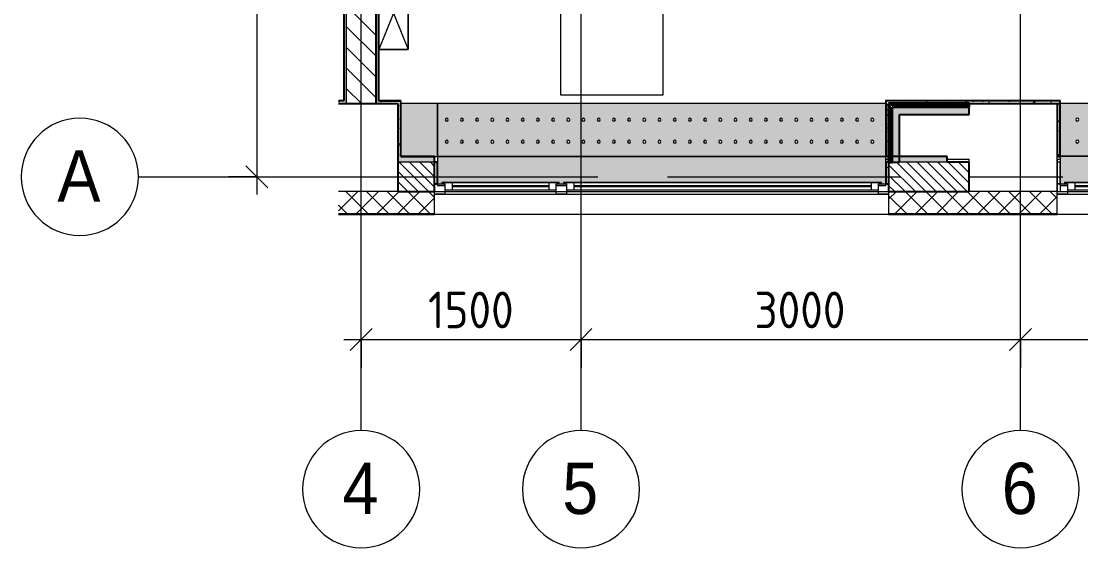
# Model space of a CAD drawing. Header units: millimetres. Extents: x 10189 to 74543, y -2532 to 10466.
# Drawn here: x 10189 to 17422, y -2532 to 1063 of the extents above; entities that cross this region are included whole.
import ezdxf

# ---------------------------------------------------------------- set-up
doc = ezdxf.new("R2010")
doc.units = ezdxf.units.MM
doc.linetypes.add('Осевая', pattern=[3175, 635, -476.25, 1587.5, -476.25])
for name, color, linetype, lineweight in [('A-ANNO-DIMS', 7, 'Continuous', 9), ('A-ANNO-DIMS-100', 7, 'Continuous', 9), ('A-GLAZ', 7, 'Continuous', 9), ('A-GLAZ-1', 7, 'Continuous', 13), ('A-WALL', 7, 'Continuous', 9), ('I-WALL', 7, 'Continuous', 9), ('Знаки', 7, 'Continuous', 9), ('Оси', 7, 'Continuous', 9), ('Оси-1', 7, 'Continuous', 20), ('Оси-2', 7, 'Осевая', 9)]:
    doc.layers.add(name, color=color, linetype=linetype, lineweight=lineweight)
for name, color, linetype, lineweight, true_color in [('A-WALL-1', 7, 'Continuous', 25, 0x3c3c3c), ('A-WALL-2', 7, 'Continuous', 13, 0x3c3c3c), ('A-WALL-3', 7, 'Continuous', 35, 0x3c3c3c), ('A-WALL-FNSH-1', 7, 'Continuous', 13, 0x3c3c3c), ('A-WALL-FNSH-2', 7, 'Continuous', 9, 0x3c3c3c), ('I-FURN-1', 7, 'Continuous', 9, 0xf0f0f0)]:
    doc.layers.add(name, color=color, linetype=linetype, lineweight=lineweight, true_color=true_color)
doc.styles.add('Arial', font='arial.ttf', dxfattribs={"width": 0.9, "height": 350})
doc.styles.add('ISOCPEUR', font='isocpeur.ttf', dxfattribs={"width": 0.9, "height": 250})
doc.dimstyles.new('ISO-2_5_0_9К_БОЛЬШОЙ', dxfattribs={"dimscale": 304.8, "dimtxt": 248.995294, "dimasz": 0.492126, "dimexe": 0.393701, "dimexo": 0.984252, "dimgap": 0, "dimtad": 1, "dimdec": 0, "dimrnd": 10, "dimzin": 0, "dimdsep": 46, "dimtxsty": 'ISOCPEUR', "dimblk1": 'OBLIQUE', "dimblk2": 'OBLIQUE', "dimsah": 1, "dimcen": 0.09, "dimdle": 0.393701, "dimazin": 0, "dimtfac": 1, "dimtdec": 4, "dimtix": 1, "dimtmove": 0, "dimatfit": 3, "dimfxl": 1, "dimtvp": 1, "dimtolj": 1, "dimtzin": 0, "dimarcsym": 2})
pattern_1 = [(0, (0, 0), (121.92, 30.48), [10.058, -81.382, 10.058, -81.382, -487.68]), (0, (0, 0), (121.92, 30.48), [-182.88, 10.058, -172.822, 10.058, -81.382, -213.36]), (0, (0, 0), (121.92, 30.48), [-457.2, 10.058, -50.902, 10.058, -142.342]), (120, (45.72, 15.24), (-87.356454, 90.345817), [10.058, -81.382, 10.058, -81.382, -487.68]), (120, (45.72, 15.24), (-87.356454, 90.345817), [-182.88, 10.058, -172.822, 10.058, -81.382, -213.36]), (120, (45.72, 15.24), (-87.356454, 90.345817), [-457.2, 10.058, -50.902, 10.058, -142.342]), (240, (60.96, 76.2), (-34.563546, -120.825817), [10.058, -81.382, 10.058, -81.382, -487.68]), (240, (60.96, 76.2), (-34.563546, -120.825817), [-182.88, 10.058, -172.822, 10.058, -81.382, -213.36]), (240, (60.96, 76.2), (-34.563546, -120.825817), [-457.2, 10.058, -50.902, 10.058, -142.342])]
pattern_2 = [(45, (0, 0), (-106.066, 106.066), []), (135, (0, 0), (-106.066, -106.066), [])]

# ---------------------------------------------------------------- blocks, each defined once
blk = doc.blocks.new('120_Окно_СКБ_2Ст - 120_Окно_СКБ_2Ст 3100х2500 _мал_створка слева_ 2-22446355-План разверток пом_ 2_02_ Этаж 2')
at = {"layer": 'A-GLAZ'}
for p, q in [((1550, -57), (-1550, -57)), ((-1430, -107), (600, -107)), ((600, -117), (-1430, -117)), ((770, -107), (1430, -107)), ((1430, -117), (770, -117))]:
    blk.add_line(p, q, dxfattribs=at)
at = {"layer": 'A-GLAZ-1'}
for p, q in [((-1550, -127), (-1550, -57)), ((-1550, -57), (-1480, -57)), ((-1480, -57), (-1480, -127)), ((650, -127), (650, -57)), ((650, -57), (720, -57)), ((720, -57), (720, -127)), ((1480, -127), (1480, -57)), ((1480, -57), (1550, -57)), ((1550, -57), (1550, -127)), ((-1480, -127), (-1550, -127)), ((-1480, -127), (-1500, -127)), ((-1500, -127), (-1500, -137)), ((-1500, -137), (670, -137)), ((670, -137), (-1500, -137)), ((650, -87), (-1480, -87)), ((-1480, -87), (-1480, -127)), ((-1430, -137), (-1430, -87)), ((600, -137), (600, -87)), ((650, -127), (650, -87)), ((720, -127), (650, -127)), ((670, -127), (650, -127)), ((670, -137), (670, -127)), ((720, -127), (700, -127)), ((700, -127), (700, -137)), ((700, -137), (1500, -137)), ((1500, -137), (700, -137)), ((1480, -87), (720, -87)), ((720, -87), (720, -127)), ((770, -137), (770, -87)), ((1430, -137), (1430, -87)), ((1480, -127), (1480, -87)), ((1550, -127), (1480, -127)), ((1500, -127), (1480, -127)), ((1500, -137), (1500, -127))]:
    blk.add_line(p, q, dxfattribs=at)
blk = doc.blocks.new('120_Окно_СКБ_1Ст - 120_Окно_СКБ_1Ст 900х2500_h_-22445987-План разверток пом_ 2_02_ Этаж 2')
at = {"layer": 'A-GLAZ'}
for p, q in [((450, -57), (-450, -57)), ((-330, -107), (330, -107)), ((330, -117), (-330, -117)), ((430, -127), (450, -127))]:
    blk.add_line(p, q, dxfattribs=at)
at = {"layer": 'A-GLAZ-1'}
for p, q in [((-450, -127), (-450, -57)), ((-450, -57), (-380, -57)), ((-380, -57), (-380, -127)), ((380, -127), (380, -57)), ((380, -57), (450, -57)), ((450, -57), (450, -127)), ((-380, -127), (-450, -127)), ((-380, -127), (-400, -127)), ((-400, -127), (-400, -137)), ((-400, -137), (400, -137)), ((400, -137), (-400, -137)), ((380, -87), (-380, -87)), ((-380, -87), (-380, -127)), ((-330, -137), (-330, -87)), ((330, -137), (330, -87)), ((380, -127), (380, -87)), ((450, -127), (380, -127)), ((400, -127), (380, -127)), ((400, -137), (400, -127))]:
    blk.add_line(p, q, dxfattribs=at)
blk = doc.blocks.new('Шкаф параметрический - 1_5а-25565868-План разверток пом_ 2_02_ Этаж 2')
at = {"layer": 'I-FURN-1'}
for p, q in [((0, 0), (500, 200)), ((0, 200), (500, 0)), ((500, 200), (0, 200)), ((0, 200), (0, 0)), ((0, 69.9), (0, 200)), ((0, 200), (500, 200)), ((500, 0), (500, 200)), ((500, 200), (500, 0)), ((0, 0), (0, 69.9)), ((0, 0), (500, 0))]:
    blk.add_line(p, q, dxfattribs=at)
blk = doc.blocks.new('Стол базовый прямоугольный - 1_3-25460678-План разверток пом_ 2_02_ Этаж 2')
at = {"layer": 'I-FURN-1'}
for p, q in [((800, 350), (-800, 350)), ((-800, 350), (-800, -350)), ((800, -350), (800, 350)), ((-800, -350), (800, -350))]:
    blk.add_line(p, q, dxfattribs=at)
blk = doc.blocks.new('шкаф 1_112 - шкаф 1_112-31117176-План разверток пом_ 2_02_ Этаж 2')
at = {"layer": 'I-FURN-1'}
for p, q in [((0, 0), (0, 6070)), ((0, 0), (0, 695)), ((0, 695), (0, 0)), ((-34.6, 0), (0, 0)), ((-34.6, 0), (0, 0)), ((0, 0), (-34.6, 0))]:
    blk.add_line(p, q, dxfattribs=at)
blk = doc.blocks.new('Зашивка без перфорации М3 - М3_3-30974608-План разверток пом_ 2_02_ Этаж 2')
at = {"layer": 'Знаки'}
blk.add_hatch(color=256, dxfattribs=at).paths.add_polyline_path([(-180, 180), (-430, 180), (-430, -179.9), (-179, -179.9), (-179, 180)])
for p, q in [((-409, 180), (-430, 180)), ((-430, 180), (-430, -179.9)), ((-430, -179.9), (-179, -179.9))]:
    blk.add_line(p, q, dxfattribs=at)
blk = doc.blocks.new('Зашивка радиатора_ с перфорацией М6 - Зашивка радиатора_ с перфорацией М6-30947167-План разверток пом_ 2_02_ Этаж 2')
at = {"layer": 'Знаки'}
blk.add_hatch(color=256, dxfattribs=at).paths.add_polyline_path([(2660.9, 380), (2640.9, 380), (2640.9, 368), (2660.9, 368), (2660.9, 358), (1860.9, 358), (1860.9, 368), (1880.9, 368), (1880.9, 380), (1810.9, 380), (1810.9, 368), (1830.9, 368), (1830.9, 358), (-339.1, 358), (-339.1, 368), (-319.1, 368), (-319.1, 380), (-370, 380), (-369.1, 180), (2690, 180), (2690, 380)])
h = blk.add_hatch(color=256, dxfattribs=at)
h.paths.add_polyline_path([(2690, 180), (-369.1, 178.9), (-369.1, -179.9), (2690, -179.9), (2690, 66.9)])
h.paths.add_polyline_path([(1797.5, 90.4), (1802.5, 89), (1806.2, 85.4), (1807.5, 80.4), (1806.2, 75.4), (1802.5, 71.7), (1797.5, 70.4), (1792.5, 71.7), (1788.8, 75.4), (1787.5, 80.4), (1788.8, 85.4), (1792.5, 89), (1794.9, 90)])
h.paths.add_polyline_path([(2212.5, 90.4), (2217.5, 89), (2221.2, 85.4), (2222.5, 80.4), (2221.2, 75.4), (2217.5, 71.7), (2212.5, 70.4), (2207.5, 71.7), (2203.8, 75.4), (2202.5, 80.4), (2203.8, 85.4), (2207.5, 89), (2209.9, 90)])
h.paths.add_polyline_path([(2627.5, 90.4), (2632.5, 89), (2636.2, 85.4), (2637.5, 80.4), (2636.2, 75.4), (2632.5, 71.7), (2627.5, 70.4), (2622.5, 71.7), (2618.8, 75.4), (2617.5, 80.4), (2618.8, 85.4), (2622.5, 89), (2624.9, 90)])
h.paths.add_polyline_path([(2316.2, 90.4), (2321.2, 89), (2324.9, 85.4), (2326.2, 80.4), (2324.9, 75.4), (2321.2, 71.7), (2316.2, 70.4), (2311.2, 71.7), (2307.6, 75.4), (2306.2, 80.4), (2307.6, 85.4), (2311.2, 89), (2313.7, 90)])
h.paths.add_polyline_path([(1486.2, 90.4), (1491.2, 89), (1494.9, 85.4), (1496.2, 80.4), (1494.9, 75.4), (1491.2, 71.7), (1486.2, 70.4), (1481.2, 71.7), (1477.6, 75.4), (1476.2, 80.4), (1477.6, 85.4), (1481.2, 89), (1483.7, 90)])
h.paths.add_polyline_path([(1590, 90.4), (1595, 89), (1598.7, 85.4), (1600, 80.4), (1598.7, 75.4), (1595, 71.7), (1590, 70.4), (1585, 71.7), (1581.3, 75.4), (1580, 80.4), (1581.3, 85.4), (1585, 89), (1587.4, 90)])
h.paths.add_polyline_path([(1278.7, 90.4), (1283.7, 89), (1287.4, 85.4), (1288.7, 80.4), (1287.4, 75.4), (1283.7, 71.7), (1278.7, 70.4), (1273.7, 71.7), (1270.1, 75.4), (1268.7, 80.4), (1270.1, 85.4), (1273.7, 89), (1276.2, 90)])
h.paths.add_polyline_path([(1693.7, 90.4), (1698.7, 89), (1702.4, 85.4), (1703.7, 80.4), (1702.4, 75.4), (1698.7, 71.7), (1693.7, 70.4), (1688.7, 71.7), (1685.1, 75.4), (1683.7, 80.4), (1685.1, 85.4), (1688.7, 89), (1691.2, 90)])
h.paths.add_polyline_path([(863.7, 90.4), (868.7, 89), (872.4, 85.4), (873.7, 80.4), (872.4, 75.4), (868.7, 71.7), (863.7, 70.4), (858.7, 71.7), (855.1, 75.4), (853.7, 80.4), (855.1, 85.4), (858.7, 89), (861.2, 90)])
h.paths.add_polyline_path([(1175, 90.4), (1180.4, 88.7), (1183.7, 85.4), (1185, 80.4), (1183.7, 75.4), (1180, 71.7), (1175, 70.4), (1170, 71.7), (1166.3, 75.4), (1165, 80.4), (1166.3, 85.4), (1170, 89), (1172.4, 90)])
h.paths.add_polyline_path([(967.5, 90.4), (972.5, 89), (976.2, 85.4), (977.5, 80.4), (976.2, 75.4), (972.5, 71.7), (967.5, 70.4), (962.5, 71.7), (958.8, 75.4), (957.5, 80.4), (958.8, 85.4), (962.5, 89), (964.9, 90)])
h.paths.add_polyline_path([(1071.2, 90.4), (1076.2, 89), (1079.9, 85.4), (1081.2, 80.4), (1079.9, 75.4), (1076.2, 71.7), (1071.2, 70.4), (1066.2, 71.7), (1062.6, 75.4), (1061.2, 80.4), (1062.6, 85.4), (1066.2, 89), (1068.7, 90)])
h.paths.add_polyline_path([(1901.2, 90.4), (1906.2, 89), (1909.9, 85.4), (1911.2, 80.4), (1909.9, 75.4), (1906.2, 71.7), (1901.2, 70.4), (1896.2, 71.7), (1892.6, 75.4), (1891.2, 80.4), (1892.6, 85.4), (1896.2, 89), (1898.7, 90)])
h.paths.add_polyline_path([(2108.7, 90.4), (2113.7, 89), (2117.4, 85.4), (2118.7, 80.4), (2117.4, 75.4), (2113.7, 71.7), (2108.7, 70.4), (2103.7, 71.7), (2100.1, 75.4), (2098.7, 80.4), (2100.1, 85.4), (2103.7, 89), (2106.2, 90)])
h.paths.add_polyline_path([(2005, 90.4), (2010, 89), (2013.7, 85.4), (2015, 80.4), (2013.7, 75.4), (2010, 71.7), (2005, 70.4), (2000, 71.7), (1996.3, 75.4), (1995, 80.4), (1996.3, 85.4), (2000, 89), (2002.4, 90)])
h.paths.add_polyline_path([(2420, 90.4), (2425, 89), (2428.7, 85.4), (2430, 80.4), (2428.7, 75.4), (2425, 71.7), (2420, 70.4), (2415, 71.7), (2411.3, 75.4), (2410, 80.4), (2411.3, 85.4), (2415, 89), (2417.4, 90)])
h.paths.add_polyline_path([(2523.7, 90.4), (2528.7, 89), (2532.4, 85.4), (2533.7, 80.4), (2532.4, 75.4), (2528.7, 71.7), (2523.7, 70.4), (2518.7, 71.7), (2515.1, 75.4), (2513.7, 80.4), (2515.1, 85.4), (2518.7, 89), (2521.2, 90)])
h.paths.add_polyline_path([(1382.5, 90.4), (1387.5, 89), (1391.2, 85.4), (1392.5, 80.4), (1391.2, 75.4), (1387.5, 71.7), (1382.5, 70.4), (1377.5, 71.7), (1373.8, 75.4), (1372.5, 80.4), (1373.8, 85.4), (1377.5, 89), (1379.9, 90)])
h.paths.add_polyline_path([(448.7, 90.4), (453.7, 89), (457.4, 85.4), (458.7, 80.4), (457.4, 75.4), (453.7, 71.7), (448.7, 70.4), (443.7, 71.7), (440.1, 75.4), (438.7, 80.4), (440.1, 85.4), (443.7, 89), (446.2, 90)])
h.paths.add_polyline_path([(241.2, 90.4), (246.2, 89), (249.9, 85.4), (251.2, 80.4), (249.9, 75.4), (246.2, 71.7), (241.2, 70.4), (236.2, 71.7), (232.6, 75.4), (231.2, 80.4), (232.6, 85.4), (236.9, 89.3), (238.7, 90)])
h.paths.add_polyline_path([(-70, 90.4), (-65, 89), (-61.1, 84.7), (-60, 80.4), (-61.3, 75.4), (-65, 71.7), (-70, 70.4), (-75, 71.7), (-78.7, 75.4), (-80, 80.4), (-78.7, 85.4), (-75, 89), (-72.6, 90)])
h.paths.add_polyline_path([(-173.8, 90.4), (-168.8, 89), (-165.1, 85.4), (-163.8, 80.4), (-165.1, 75.4), (-168.8, 71.7), (-173.8, 70.4), (-178.8, 71.7), (-182.4, 75.4), (-183.8, 80.4), (-182.4, 85.4), (-178.8, 89), (-176.3, 90)])
h.paths.add_polyline_path([(137.5, 90.4), (142.5, 89), (146.2, 85.4), (147.5, 80.4), (146.2, 75.4), (142.5, 71.7), (137.5, 70.4), (132.5, 71.7), (128.8, 75.4), (127.5, 80.4), (128.8, 85.4), (132.5, 89), (134.9, 90)])
h.paths.add_polyline_path([(345, 90.4), (350, 89), (353.7, 85.4), (355, 80.4), (353.7, 75.4), (350, 71.7), (345, 70.4), (340, 71.7), (336.2, 75.7), (335, 80.4), (336.3, 85.4), (340, 89), (342.4, 90)])
h.paths.add_polyline_path([(552.5, 90.4), (557.5, 89), (561.2, 85.4), (562.5, 80.4), (561.2, 75.4), (557.5, 71.7), (552.5, 70.4), (547.5, 71.7), (543.8, 75.4), (542.5, 80.4), (543.8, 85.4), (547.5, 89), (549.9, 90)])
h.paths.add_polyline_path([(656.2, 90.4), (661.2, 89), (664.9, 85.4), (666.2, 80.4), (664.9, 75.4), (661.2, 71.7), (656.2, 70.4), (651.2, 71.7), (647.6, 75.4), (646.2, 80.4), (647.6, 85.4), (651.2, 89), (653.7, 90)])
h.paths.add_polyline_path([(760, 90.4), (765, 89), (768.7, 85.4), (770, 80.4), (768.7, 75.4), (765, 71.7), (760, 70.4), (755, 71.7), (751.3, 75.4), (750, 80.4), (751.3, 85.4), (755, 89), (757.4, 90)])
h.paths.add_polyline_path([(-277.5, 90.4), (-272.5, 89), (-268.8, 85.4), (-267.5, 80.4), (-268.8, 75.4), (-272.5, 71.7), (-277.5, 70.4), (-282.5, 71.7), (-286.2, 75.4), (-287.5, 80.4), (-286.2, 85.4), (-282.5, 89), (-280.1, 90)])
h.paths.add_polyline_path([(33.7, 90.4), (38.7, 89), (42.4, 85.4), (43.7, 80.4), (42.4, 75.4), (38.3, 71.5), (33.7, 70.4), (28.7, 71.7), (25.1, 75.4), (23.7, 80.4), (25.1, 85.4), (28.7, 89), (31.2, 90)])
h.paths.add_polyline_path([(1901.2, -59.6), (1906.3, -61), (1909.9, -64.6), (1911.2, -69.6), (1909.9, -74.6), (1906.2, -78.3), (1901.2, -79.6), (1896.2, -78.3), (1892.6, -74.6), (1891.2, -69.6), (1892.6, -64.6), (1896.2, -61), (1898.7, -60)])
h.paths.add_polyline_path([(2108.7, -59.6), (2113.8, -61), (2117.4, -64.6), (2118.7, -69.6), (2117.4, -74.6), (2113.7, -78.3), (2108.7, -79.6), (2103.7, -78.3), (2100.1, -74.6), (2098.7, -69.6), (2100.1, -64.6), (2103.7, -61), (2106.2, -60)])
h.paths.add_polyline_path([(1278.7, -59.6), (1283.8, -61), (1287.4, -64.6), (1288.7, -69.6), (1287.4, -74.6), (1283.7, -78.3), (1278.7, -79.6), (1273.7, -78.3), (1270.1, -74.6), (1268.7, -69.6), (1270.1, -64.6), (1273.7, -61), (1276.2, -60)])
h.paths.add_polyline_path([(760, -59.6), (765.1, -61), (768.7, -64.6), (770, -69.6), (768.7, -74.6), (765, -78.3), (760, -79.6), (755, -78.3), (751.3, -74.6), (750, -69.6), (751.3, -64.6), (755, -61), (757.4, -60)])
h.paths.add_polyline_path([(1382.5, -59.6), (1387.6, -61), (1391.2, -64.6), (1392.5, -69.6), (1391.2, -74.6), (1387.5, -78.3), (1382.5, -79.6), (1377.5, -78.3), (1373.8, -74.6), (1372.5, -69.6), (1373.8, -64.6), (1377.5, -61), (1379.9, -60)])
h.paths.add_polyline_path([(967.5, -59.6), (972.6, -61), (976.2, -64.6), (977.5, -69.6), (976.2, -74.6), (972.5, -78.3), (967.5, -79.6), (962.5, -78.3), (958.8, -74.6), (957.5, -69.6), (958.8, -64.6), (962.5, -61), (964.9, -60)])
h.paths.add_polyline_path([(2005, -59.6), (2010.1, -61), (2013.7, -64.6), (2015, -69.6), (2013.7, -74.6), (2010, -78.3), (2005, -79.6), (2000, -78.3), (1996.3, -74.6), (1995, -69.6), (1996.3, -64.6), (2000, -61), (2002.4, -60)])
h.paths.add_polyline_path([(863.7, -59.6), (868.8, -61), (872.4, -64.6), (873.7, -69.6), (872.4, -74.6), (868.7, -78.3), (863.7, -79.6), (858.7, -78.3), (855.1, -74.6), (853.7, -69.6), (855.1, -64.6), (858.7, -61), (861.2, -60)])
h.paths.add_polyline_path([(2316.2, -59.6), (2321.3, -61), (2324.9, -64.6), (2326.2, -69.6), (2324.9, -74.6), (2321.2, -78.3), (2316.2, -79.6), (2311.2, -78.3), (2307.6, -74.6), (2306.2, -69.6), (2307.6, -64.6), (2311.2, -61), (2313.7, -60)])
h.paths.add_polyline_path([(1486.2, -59.6), (1491.3, -61), (1494.9, -64.6), (1496.2, -69.6), (1494.9, -74.6), (1491.2, -78.3), (1486.2, -79.6), (1481.2, -78.3), (1477.6, -74.6), (1476.2, -69.6), (1477.6, -64.6), (1481.2, -61), (1483.7, -60)])
h.paths.add_polyline_path([(1693.7, -59.6), (1698.8, -61), (1702.4, -64.6), (1703.7, -69.6), (1702.4, -74.6), (1698.7, -78.3), (1693.7, -79.6), (1688.7, -78.3), (1685.1, -74.6), (1683.7, -69.6), (1685.1, -64.6), (1688.7, -61), (1691.2, -60)])
h.paths.add_polyline_path([(2627.5, -59.6), (2632.6, -61), (2636.2, -64.6), (2637.5, -69.6), (2636.2, -74.6), (2632.5, -78.3), (2627.5, -79.6), (2622.5, -78.3), (2618.8, -74.6), (2617.5, -69.6), (2618.8, -64.6), (2622.5, -61), (2624.9, -60)])
h.paths.add_polyline_path([(2212.5, -59.6), (2217.6, -61), (2221.2, -64.6), (2222.5, -69.6), (2221.2, -74.6), (2217.5, -78.3), (2212.5, -79.6), (2207.5, -78.3), (2203.8, -74.6), (2202.5, -69.6), (2203.8, -64.6), (2207.5, -61), (2209.9, -60)])
h.paths.add_polyline_path([(2420, -59.6), (2425.1, -61), (2428.7, -64.6), (2430, -69.6), (2428.7, -74.6), (2425, -78.3), (2420, -79.6), (2415, -78.3), (2411.3, -74.6), (2410, -69.6), (2411.3, -64.6), (2415, -61), (2417.4, -60)])
h.paths.add_polyline_path([(1797.5, -59.6), (1802.6, -61), (1806.2, -64.6), (1807.5, -69.6), (1806.2, -74.6), (1802.5, -78.3), (1797.5, -79.6), (1792.5, -78.3), (1788.8, -74.6), (1787.5, -69.6), (1788.8, -64.6), (1792.5, -61), (1794.9, -60)])
h.paths.add_polyline_path([(1590, -59.6), (1595.1, -61), (1598.7, -64.6), (1600, -69.6), (1598.7, -74.6), (1595, -78.3), (1590, -79.6), (1585, -78.3), (1581.3, -74.6), (1580, -69.6), (1581.3, -64.6), (1585, -61), (1587.4, -60)])
h.paths.add_polyline_path([(2523.7, -59.6), (2528.8, -61), (2532.4, -64.6), (2533.7, -69.6), (2532.4, -74.6), (2528.7, -78.3), (2523.7, -79.6), (2518.7, -78.3), (2515.1, -74.6), (2513.7, -69.6), (2515.1, -64.6), (2518.7, -61), (2521.2, -60)])
h.paths.add_polyline_path([(1071.2, -59.6), (1076.3, -61), (1079.9, -64.6), (1081.2, -69.6), (1079.9, -74.6), (1076.2, -78.3), (1071.2, -79.6), (1066.2, -78.3), (1062.6, -74.6), (1061.2, -69.6), (1062.6, -64.6), (1066.2, -61), (1068.7, -60)])
h.paths.add_polyline_path([(1175, -59.6), (1180.4, -61.3), (1183.7, -64.6), (1185, -69.6), (1183.7, -74.6), (1180, -78.3), (1175, -79.6), (1170, -78.3), (1166.3, -74.6), (1165, -69.6), (1166.3, -64.6), (1170, -61), (1172.4, -60)])
h.paths.add_polyline_path([(241.2, -59.6), (246.3, -61), (249.9, -64.6), (251.2, -69.6), (249.9, -74.6), (246.2, -78.3), (241.2, -79.6), (236.2, -78.3), (232.6, -74.6), (231.2, -69.6), (232.6, -64.6), (236.2, -61), (238.7, -60)])
h.paths.add_polyline_path([(33.7, -59.6), (38.8, -61), (42.4, -64.6), (43.7, -69.6), (42.4, -74.6), (38.7, -78.3), (33.7, -79.6), (28.7, -78.3), (25.1, -74.6), (23.7, -69.6), (25.1, -64.6), (28.7, -61), (31.2, -60)])
h.paths.add_polyline_path([(137.5, -59.6), (142.6, -61), (146.2, -64.6), (147.5, -69.6), (146.2, -74.6), (142.5, -78.3), (137.5, -79.6), (132.5, -78.3), (128.8, -74.6), (127.5, -69.6), (128.8, -64.6), (132.5, -61), (134.9, -60)])
h.paths.add_polyline_path([(345, -59.6), (350.1, -61), (353.7, -64.6), (355, -69.6), (353.7, -74.6), (350, -78.3), (345, -79.6), (340, -78.3), (336.3, -74.6), (335, -69.6), (336.3, -64.6), (340, -61), (342.4, -60)])
h.paths.add_polyline_path([(656.2, -59.6), (661.3, -61), (664.9, -64.6), (666.2, -69.6), (664.9, -74.6), (661.2, -78.3), (656.2, -79.6), (651.2, -78.3), (647.6, -74.6), (646.2, -69.6), (647.6, -64.6), (651.2, -61), (653.7, -60)])
h.paths.add_polyline_path([(552.5, -59.6), (557.6, -61), (561.2, -64.6), (562.5, -69.6), (561.2, -74.6), (557.5, -78.3), (552.5, -79.6), (547.5, -78.3), (543.8, -74.6), (542.5, -69.6), (543.8, -64.6), (547.5, -61), (549.9, -60)])
h.paths.add_polyline_path([(448.7, -59.6), (453.8, -61), (457.4, -64.6), (458.7, -69.6), (457.4, -74.6), (453.7, -78.3), (448.7, -79.6), (443.7, -78.3), (440.1, -74.6), (438.7, -69.6), (440.1, -64.6), (443.7, -61), (446.2, -60)])
h.paths.add_polyline_path([(-277.5, -59.6), (-272.4, -61), (-268.8, -64.6), (-267.5, -69.6), (-268.8, -74.6), (-272.5, -78.3), (-277.5, -79.6), (-282.5, -78.3), (-286.2, -74.6), (-287.5, -69.6), (-286.2, -64.6), (-282.5, -61), (-280.1, -60)])
h.paths.add_polyline_path([(-70, -59.6), (-64.9, -61), (-61.3, -64.6), (-60, -69.6), (-61.3, -74.6), (-65, -78.3), (-70, -79.6), (-75, -78.3), (-78.7, -74.6), (-80, -69.6), (-78.7, -64.6), (-75, -61), (-72.6, -60)])
h.paths.add_polyline_path([(-173.8, -59.6), (-168.7, -61), (-165.1, -64.6), (-163.8, -69.6), (-165.1, -74.6), (-168.8, -78.3), (-173.8, -79.6), (-178.8, -78.3), (-182.4, -74.6), (-183.8, -69.6), (-182.4, -64.6), (-178.8, -61), (-176.3, -60)])
for p, q in [((-319.1, 380), (-370, 380)), ((-370, 380), (-370, 368)), ((1880.9, 380), (1810.9, 380)), ((2690, 380), (2640.9, 380)), ((2690, 180), (2690, 380)), ((-370, 220), (-370, 180)), ((-369.1, 180), (2690, 180)), ((2690, 180), (-369.1, 180)), ((2690, -179.9), (2690, 180)), ((-369.1, -179.9), (2690, -179.9))]:
    blk.add_line(p, q, dxfattribs=at)
for centre, start, end in [((-277.5, 80.4), 0, 180), ((-277.5, 80.4), 180, 360), ((-173.8, 80.4), 0, 180), ((-173.8, 80.4), 180, 0), ((-70, 80.4), 0, 180), ((-70, 80.4), 180, 0), ((33.7, 80.4), 0, 180), ((33.7, 80.4), 180, 360), ((137.5, 80.4), 0, 180), ((137.5, 80.4), 180, 0), ((241.2, 80.4), 0, 180), ((241.2, 80.4), 180, 0), ((345, 80.4), 0, 180), ((345, 80.4), 180, 0), ((448.7, 80.4), 0, 180), ((448.7, 80.4), 180, 0), ((552.5, 80.4), 0, 180), ((552.5, 80.4), 180, 360), ((656.2, 80.4), 0, 180), ((656.2, 80.4), 180, 0), ((760, 80.4), 0, 180), ((760, 80.4), 180, 0), ((863.7, 80.4), 0, 180), ((863.7, 80.4), 180, 0), ((967.5, 80.4), 0, 180), ((967.5, 80.4), 180, 0), ((1071.2, 80.4), 0, 180), ((1071.2, 80.4), 180, 0), ((1175, 80.4), 0, 180), ((1175, 80.4), 180, 0), ((1278.7, 80.4), 0, 180), ((1278.7, 80.4), 180, 0), ((1382.5, 80.4), 0, 180), ((1382.5, 80.4), 180, 0), ((1486.2, 80.4), 0, 180), ((1486.2, 80.4), 180, 360), ((1590, 80.4), 0, 180), ((1590, 80.4), 180, 0), ((1693.7, 80.4), 0, 180), ((1693.7, 80.4), 180, 360), ((1797.5, 80.4), 0, 180), ((1797.5, 80.4), 180, 0), ((1901.2, 80.4), 0, 180), ((1901.2, 80.4), 180, 0), ((2005, 80.4), 0, 180), ((2005, 80.4), 180, 0), ((2108.7, 80.4), 0, 180), ((2108.7, 80.4), 180, 360), ((2212.5, 80.4), 0, 180), ((2212.5, 80.4), 180, 0), ((2316.2, 80.4), 0, 180), ((2316.2, 80.4), 180, 360), ((2420, 80.4), 0, 180), ((2420, 80.4), 180, 0), ((2523.7, 80.4), 0, 180), ((2523.7, 80.4), 180, 360), ((2627.5, 80.4), 0, 180), ((2627.5, 80.4), 180, 360), ((-277.5, -69.6), 0, 180), ((-277.5, -69.6), 180, 0), ((-173.8, -69.6), 0, 180), ((-173.8, -69.6), 180, 0), ((-70, -69.6), 0, 180), ((-70, -69.6), 180, 0), ((33.7, -69.6), 0, 180), ((33.7, -69.6), 180, 0), ((137.5, -69.6), 0, 180), ((137.5, -69.6), 180, 0), ((241.2, -69.6), 0, 180), ((241.2, -69.6), 180, 0), ((345, -69.6), 0, 180), ((345, -69.6), 180, 0), ((448.7, -69.6), 0, 180), ((448.7, -69.6), 180, 0), ((552.5, -69.6), 0, 180), ((552.5, -69.6), 180, 0), ((656.2, -69.6), 0, 180), ((656.2, -69.6), 180, 0), ((760, -69.6), 0, 180), ((760, -69.6), 180, 0), ((863.7, -69.6), 0, 180), ((863.7, -69.6), 180, 0), ((967.5, -69.6), 0, 180), ((967.5, -69.6), 180, 0), ((1071.2, -69.6), 0, 180), ((1071.2, -69.6), 180, 0), ((1175, -69.6), 0, 180), ((1175, -69.6), 180, 0), ((1278.7, -69.6), 0, 180), ((1278.7, -69.6), 180, 0), ((1382.5, -69.6), 0, 180), ((1382.5, -69.6), 180, 0), ((1486.2, -69.6), 0, 180), ((1486.2, -69.6), 180, 0), ((1590, -69.6), 0, 180), ((1590, -69.6), 180, 0), ((1693.7, -69.6), 0, 180), ((1693.7, -69.6), 180, 0), ((1797.5, -69.6), 0, 180), ((1797.5, -69.6), 180, 0), ((1901.2, -69.6), 0, 180), ((1901.2, -69.6), 180, 0), ((2005, -69.6), 0, 180), ((2005, -69.6), 180, 0), ((2108.7, -69.6), 0, 180), ((2108.7, -69.6), 180, 0), ((2212.5, -69.6), 0, 180), ((2212.5, -69.6), 180, 0), ((2316.2, -69.6), 0, 180), ((2316.2, -69.6), 180, 0), ((2420, -69.6), 0, 180), ((2420, -69.6), 180, 0), ((2523.7, -69.6), 0, 180), ((2523.7, -69.6), 180, 0), ((2627.5, -69.6), 0, 180), ((2627.5, -69.6), 180, 0)]:
    blk.add_arc(centre, 10, start, end, dxfattribs=at)
blk = doc.blocks.new('Зашивка радиатора_ с перфорацией М1 - Зашивка радиатора_ с перфорацией М1-30929141-План разверток пом_ 2_02_ Этаж 2')
at = {"layer": 'Знаки'}
blk.add_hatch(color=256, dxfattribs=at).paths.add_polyline_path([(430, 380), (380, 380), (380, 369), (400, 369), (400, 359), (-400, 359), (-400, 369), (-380, 369), (-380, 380), (-430, 380), (-430, 180), (430, 181), (430, 369)])
h = blk.add_hatch(color=256, dxfattribs=at)
h.paths.add_polyline_path([(430, 180), (-430, 180), (-430, -179.9), (430, -179), (430, 179.9)])
h.paths.add_polyline_path([(-206.5, 90.4), (-201.5, 89), (-197.8, 85.4), (-196.5, 80.4), (-197.8, 75.4), (-201.5, 71.7), (-207.3, 70.5), (-211.5, 71.7), (-215.2, 75.4), (-216.5, 80.4), (-215.2, 85.4), (-211.5, 89), (-207.3, 90.3)])
h.paths.add_polyline_path([(104.7, 90.4), (109.7, 89), (113.4, 85.4), (114.7, 80.4), (113.4, 75.4), (109.7, 71.7), (104.7, 70.4), (99.7, 71.7), (96.1, 75.4), (94.7, 80.4), (96.1, 85.4), (99.7, 89), (102.2, 90)])
h.paths.add_polyline_path([(208.5, 90.4), (213.5, 89), (217.2, 85.4), (218.5, 80.4), (217.2, 75.4), (213.5, 71.7), (208.5, 70.4), (203.5, 71.7), (199.8, 75.4), (198.5, 80.4), (199.8, 85.4), (203.5, 89), (205.9, 90)])
h.paths.add_polyline_path([(312.2, 90.4), (317.2, 89), (320.9, 85.4), (322.2, 80.4), (320.9, 75.4), (317.2, 71.7), (312.2, 70.4), (307.2, 71.7), (303.6, 75.4), (302.2, 80.4), (303.6, 85.4), (307.2, 89), (309.7, 90)])
h.paths.add_polyline_path([(-310.3, 90.4), (-305.3, 89), (-301.6, 85.4), (-300.3, 80.4), (-301.6, 75.4), (-305.3, 71.7), (-310.3, 70.4), (-315.3, 71.7), (-318.9, 75.4), (-320.3, 80.4), (-318.9, 85.4), (-315.3, 89), (-312.8, 90)])
h.paths.add_polyline_path([(-102.8, 90.4), (-97.8, 89), (-94.1, 85.4), (-92.8, 80.4), (-94.1, 75.4), (-97.8, 71.7), (-102.8, 70.4), (-107.9, 71.8), (-111.4, 75.4), (-112.8, 80.4), (-111.4, 85.4), (-107.8, 89), (-105.3, 90)])
h.paths.add_polyline_path([(1, 90.4), (6, 89), (9.7, 85.4), (11, 80.4), (9.7, 75.4), (6, 71.7), (1, 70.4), (-4, 71.7), (-7.7, 75.4), (-9, 80.4), (-7.7, 85.4), (-4, 89), (-1.6, 90)])
h.paths.add_polyline_path([(1, -59.6), (6, -61), (9.7, -64.6), (11, -69.6), (9.7, -74.6), (6, -78.3), (1, -79.6), (-4, -78.3), (-7.7, -74.6), (-9, -69.6), (-7.7, -64.6), (-4, -61), (-1.6, -60)])
h.paths.add_polyline_path([(312.2, -59.6), (317.2, -61), (320.9, -64.6), (322.2, -69.6), (320.9, -74.6), (317.2, -78.3), (312.2, -79.6), (307.2, -78.3), (303.6, -74.6), (302.2, -69.6), (303.6, -64.6), (307.2, -61), (309.7, -60)])
h.paths.add_polyline_path([(208.5, -59.6), (213.5, -61), (217.2, -64.6), (218.5, -69.6), (217.2, -74.6), (213.5, -78.3), (208.5, -79.6), (203.5, -78.3), (199.8, -74.6), (198.5, -69.6), (199.8, -64.6), (203.5, -61), (205.9, -60)])
h.paths.add_polyline_path([(-310.3, -59.6), (-305.3, -61), (-301.6, -64.6), (-300.3, -69.6), (-301.6, -74.6), (-305.3, -78.3), (-310.3, -79.6), (-315.3, -78.3), (-318.9, -74.6), (-320.3, -69.6), (-318.9, -64.6), (-315.3, -61), (-312.8, -60)])
h.paths.add_polyline_path([(-206.5, -59.6), (-201.5, -61), (-197.8, -64.6), (-196.5, -69.6), (-197.8, -74.6), (-201.5, -78.3), (-207.3, -79.5), (-211.5, -78.3), (-215.2, -74.6), (-216.5, -69.6), (-215.2, -64.6), (-211.5, -61), (-207.3, -59.7)])
h.paths.add_polyline_path([(-102.8, -59.6), (-97.8, -61), (-94.1, -64.6), (-92.8, -69.6), (-94.1, -74.6), (-97.8, -78.3), (-102.8, -79.6), (-107.9, -78.2), (-111.4, -74.6), (-112.8, -69.6), (-111.4, -64.6), (-107.8, -61), (-105.3, -60)])
h.paths.add_polyline_path([(104.7, -59.6), (109.7, -61), (113.4, -64.6), (114.7, -69.6), (113.4, -74.6), (109.7, -78.3), (104.7, -79.6), (99.7, -78.3), (96.1, -74.6), (94.7, -69.6), (96.1, -64.6), (99.7, -61), (102.2, -60)])
for p, q in [((-380, 380), (-430, 380)), ((-430, 380), (-430, 369)), ((430, 380), (380, 380)), ((430, 181), (430, 380)), ((-430, 221), (-430, 180)), ((-430, 180), (430, 180)), ((430.1, 180), (-430, 180)), ((-430, 180), (-430, -179.9)), ((-430, -179.9), (430, -179.9))]:
    blk.add_line(p, q, dxfattribs=at)
for centre, start, end in [((-310.3, 80.4), 180, 0), ((-310.3, 80.4), 0, 180), ((-206.5, 80.4), 0, 180), ((-206.5, 80.4), 180, 360), ((-102.8, 80.4), 0, 180), ((-102.8, 80.4), 180, 0), ((1, 80.4), 0, 180), ((1, 80.4), 180, 0), ((104.7, 80.4), 0, 180), ((104.7, 80.4), 180, 360), ((208.5, 80.4), 0, 180), ((208.5, 80.4), 180, 0), ((312.2, 80.4), 0, 180), ((312.2, 80.4), 180, 0), ((-310.3, -69.6), 0, 180), ((-310.3, -69.6), 180, 0), ((-206.5, -69.6), 0, 180), ((-206.5, -69.6), 180, 0), ((-102.8, -69.6), 0, 180), ((-102.8, -69.6), 180, 0), ((1, -69.6), 0, 180), ((1, -69.6), 180, 0), ((104.7, -69.6), 0, 180), ((104.7, -69.6), 180, 0), ((208.5, -69.6), 0, 180), ((208.5, -69.6), 180, 0), ((312.2, -69.6), 0, 180), ((312.2, -69.6), 180, 0)]:
    blk.add_arc(centre, 10, start, end, dxfattribs=at)
blk = doc.blocks.new('Ось сетки - D8-29747960-План разверток пом_ 2_02_ Этаж 2')
at = {"layer": 'Оси-1'}
for start, end in [(360, 180), (180, 360)]:
    blk.add_arc((0, 0), 4, start, end, dxfattribs=at)
blk = doc.blocks.new('DIMBLOCK2-План разверток пом_ 2_02_ Этаж 2')
at = {"layer": 'A-ANNO-DIMS-100', "lineweight": 20}
for p, q in [((11797.4, 3600), (11722.4, 3675)), ((11797.4, 3600), (11872.4, 3525)), ((11797.4, 0), (11722.4, 75)), ((11797.4, 0), (11872.4, -75))]:
    blk.add_line(p, q, dxfattribs=at)
at = {"layer": 'A-ANNO-DIMS-100'}
for p, q in [((11603.5, 3600), (11917.4, 3600)), ((11797.4, 3600), (11603.5, 3600)), ((11797.4, 3600), (11797.4, -120)), ((11603.5, 0), (11917.4, 0)), ((11797.4, 0), (11603.5, 0))]:
    blk.add_line(p, q, dxfattribs=at)
at = {"layer": 'A-ANNO-DIMS-100', "color": 0, "insert": (11470.8, 1484), "char_height": 250, "width": 758.478, "attachment_point": 1, "rotation": 90, "line_spacing_factor": 1.149209, "style": 'ISOCPEUR'}
blk.add_mtext('3600', dxfattribs=at)
blk = doc.blocks.new('_Oblique')
at = {"color": 0, "linetype": 'ByBlock', "lineweight": -2}
blk.add_line((-0.5, -0.5), (0.5, 0.5), dxfattribs=at)
blk = doc.blocks.new('DIMBLOCK3-План разверток пом_ 2_02_ Этаж 2')
at = {"layer": 'A-ANNO-DIMS-100'}
for p, q in [((12510, -1304.3), (12510, -990.3)), ((14010, -1304.3), (14010, -990.3)), ((12390, -1110.3), (14010, -1110.3)), ((12510, -1110.3), (12510, -1304.3)), ((14010, -1110.3), (14010, -1304.3))]:
    blk.add_line(p, q, dxfattribs=at)
at = {"layer": 'A-ANNO-DIMS-100', "lineweight": 20}
for p, q in [((12510, -1110.3), (12585, -1035.3)), ((14010, -1110.3), (14085, -1035.3)), ((12510, -1110.3), (12435, -1185.3)), ((14010, -1110.3), (13935, -1185.3))]:
    blk.add_line(p, q, dxfattribs=at)
at = {"layer": 'A-ANNO-DIMS-100', "color": 0, "insert": (12965.5, -783.7), "char_height": 250, "width": 706.764, "attachment_point": 1, "line_spacing_factor": 1.149209, "style": 'ISOCPEUR'}
blk.add_mtext('1500', dxfattribs=at)
blk = doc.blocks.new('DIMBLOCK4-План разверток пом_ 2_02_ Этаж 2')
at = {"layer": 'A-ANNO-DIMS-100'}
for p, q in [((14010, -1304.3), (14010, -990.3)), ((17010, -1304.3), (17010, -990.3)), ((14010, -1110.3), (17010, -1110.3)), ((14010, -1110.3), (14010, -1304.3)), ((17010, -1110.3), (17010, -1304.3))]:
    blk.add_line(p, q, dxfattribs=at)
at = {"layer": 'A-ANNO-DIMS-100', "lineweight": 20}
for p, q in [((14010, -1110.3), (14085, -1035.3)), ((17010, -1110.3), (17085, -1035.3)), ((14010, -1110.3), (13935, -1185.3)), ((17010, -1110.3), (16935, -1185.3))]:
    blk.add_line(p, q, dxfattribs=at)
at = {"layer": 'A-ANNO-DIMS-100', "color": 0, "insert": (15194, -783.7), "char_height": 250, "width": 758.478, "attachment_point": 1, "line_spacing_factor": 1.149209, "style": 'ISOCPEUR'}
blk.add_mtext('3000', dxfattribs=at)
blk = doc.blocks.new('DIMBLOCK5-План разверток пом_ 2_02_ Этаж 2')
at = {"layer": 'A-ANNO-DIMS-100'}
for p, q in [((17010, -1304.3), (17010, -990.3)), ((18510, -1304.3), (18510, -990.3)), ((17010, -1110.3), (18510, -1110.3)), ((17010, -1110.3), (17010, -1304.3)), ((18510, -1110.3), (18510, -1304.3))]:
    blk.add_line(p, q, dxfattribs=at)
at = {"layer": 'A-ANNO-DIMS-100', "lineweight": 20}
for p, q in [((17010, -1110.3), (17085, -1035.3)), ((18510, -1110.3), (18585, -1035.3)), ((17010, -1110.3), (16935, -1185.3)), ((18510, -1110.3), (18435, -1185.3))]:
    blk.add_line(p, q, dxfattribs=at)
at = {"layer": 'A-ANNO-DIMS-100', "color": 0, "insert": (17465.5, -783.7), "char_height": 250, "width": 706.764, "attachment_point": 1, "line_spacing_factor": 1.149209, "style": 'ISOCPEUR'}
blk.add_mtext('1500', dxfattribs=at)

msp = doc.modelspace()

# ---------------------------------------------------------------- hatches: boundary and pattern name
at = {"layer": 'A-WALL'}
h = msp.add_hatch(dxfattribs=at)
h.set_pattern_fill('FP_4', color=256, style=0, pattern_type=2)
h.set_pattern_definition([(135, (0, 0), (-35.35534, -35.35534), [])])
h.paths.add_polyline_path([(16660, -100), (16660, 100), (16110, 100), (16110, -100), (16328.2, -100)])
h.paths.add_polyline_path([(12760, -100), (13010, -100), (13010, 100), (12760, 100), (12760, -2.7)])
h = msp.add_hatch(dxfattribs=at)
h.set_pattern_fill('FP_2', color=256, style=0, pattern_type=2)
h.set_pattern_definition([(45, (0, 0), (-70.71068, 70.71068), []), (135, (0, 0), (-70.71068, -70.71068), [])])
h.paths.add_polyline_path([(24810, -250), (25068.2, -250), (25068.2, -100), (24810, -100)])
h.paths.add_polyline_path([(22710, -250), (22710, -100), (21610, -100), (21610, -250), (22684.6, -250)])
h.paths.add_polyline_path([(18810, -250), (18810, -100), (18160, -100), (18160, -250), (18711.8, -250)])
h.paths.add_polyline_path([(17260, -250), (17260, -100), (16110, -100), (16110, -250), (17122.7, -250)])
h.paths.add_polyline_path([(12752.7, -250), (13010, -250), (13010, -100), (12355.4, -100), (12355.4, -250)])
at = {"layer": 'I-WALL'}
h = msp.add_hatch(dxfattribs=at)
h.set_pattern_fill('FP_1', color=256, style=0, pattern_type=2)
h.set_pattern_definition([(135, (0, 0), (-70.7107, -70.7107), [])])
h.paths.add_polyline_path([(12410, 500), (12610, 500), (12610, 7700), (12410, 7700), (12410, 764.8)])
h = msp.add_hatch(dxfattribs=at)
h.set_pattern_fill('FP_7', color=256, style=0, pattern_type=2)
h.set_pattern_definition(pattern_1)
h.paths.add_polyline_path([(12610, 500), (12630, 500), (12630, 7300), (12610, 7300), (12610, 764.8)])
h = msp.add_hatch(dxfattribs=at)
h.set_pattern_fill('FP_7', color=256, style=0, pattern_type=2)
h.set_pattern_definition(pattern_1)
h.paths.add_polyline_path([(12410, 500), (12410, 7070), (12390, 7070), (12390, 500)])
h = msp.add_hatch(dxfattribs=at)
h.set_pattern_fill('FP_7', color=256, style=0, pattern_type=2)
h.set_pattern_definition(pattern_1)
h.paths.add_polyline_path([(12390, 500), (12390, 520), (12355.4, 520), (12355.4, 500)])
h = msp.add_hatch(dxfattribs=at)
h.set_pattern_fill('FP_7', color=256, style=0, pattern_type=2)
h.set_pattern_definition(pattern_1)
h.paths.add_polyline_path([(12760, 500), (12760, 520), (12630, 520), (12630, 500), (12752.7, 500)])
h = msp.add_hatch(dxfattribs=at)
h.set_pattern_fill('FP_7', color=256, style=0, pattern_type=2)
h.set_pattern_definition(pattern_1)
h.paths.add_polyline_path([(12780, 140), (12780, 520), (12760, 520), (12760, 140)])
h = msp.add_hatch(dxfattribs=at)
h.set_pattern_fill('FP_7', color=256, style=0, pattern_type=2)
h.set_pattern_definition(pattern_1)
h.paths.add_polyline_path([(17260, 500), (17260, 520), (16090, 520), (16090, 500), (17122.7, 500)])
h = msp.add_hatch(dxfattribs=at)
h.set_pattern_fill('FP_7', color=256, style=0, pattern_type=2)
h.set_pattern_definition(pattern_1)
h.paths.add_polyline_path([(17260, 500), (17260, 520), (16639.5, 520), (16639.5, 500), (17122.7, 500)])
h = msp.add_hatch(dxfattribs=at)
h.set_pattern_fill('FP_7', color=256, style=0, pattern_type=2)
h.set_pattern_definition(pattern_1)
h.paths.add_polyline_path([(17260, 140), (17280, 140), (17280, 520), (17260, 520), (17260, 253.1)])
h = msp.add_hatch(dxfattribs=at)
h.set_pattern_fill('FP_7', color=256, style=0, pattern_type=2)
h.set_pattern_definition(pattern_1)
h.paths.add_polyline_path([(16110, 140), (16110, 500), (16090, 500), (16090, 140)])
h = msp.add_hatch(dxfattribs=at)
h.set_pattern_fill('FP_9', color=256, style=0, pattern_type=2)
h.set_pattern_definition(pattern_2)
h.paths.add_polyline_path([(16110, 100), (16122.5, 100), (16122.5, 500), (16110, 500), (16110, 125.2)])
h = msp.add_hatch(dxfattribs=at)
h.set_pattern_fill('FP_9', color=256, style=0, pattern_type=2)
h.set_pattern_definition(pattern_2)
h.paths.add_polyline_path([(16135, 487.5), (16660, 487.5), (16660, 500), (16122.5, 500), (16122.5, 487.5), (16129.5, 487.5)])
h = msp.add_hatch(dxfattribs=at)
h.set_pattern_fill('FP_9', color=256, style=0, pattern_type=2)
h.set_pattern_definition(pattern_2)
h.paths.add_polyline_path([(16129.5, 100), (16135, 100), (16135, 487.5), (16122.5, 487.5), (16122.5, 100)])
h = msp.add_hatch(dxfattribs=at)
h.set_pattern_fill('FP_9', color=256, style=0, pattern_type=2)
h.set_pattern_definition(pattern_2)
h.paths.add_polyline_path([(16135, 475), (16660, 475), (16660, 487.5), (16135, 487.5)])
for points in [[(16135, 100), (16185, 100), (16185, 475), (16135, 475), (16135, 253.1)], [(16660, 425), (16660, 475), (16185, 475), (16185, 425), (16328.2, 425)]]:
    msp.add_hatch(color=256, dxfattribs=at).paths.add_polyline_path(points)
h = msp.add_hatch(dxfattribs=at)
h.set_pattern_fill('FP_7', color=256, style=0, pattern_type=2)
h.set_pattern_definition(pattern_1)
h.paths.add_polyline_path([(17280, 150), (17280, 500), (17260, 500), (17260, 150)])
h = msp.add_hatch(dxfattribs=at)
h.set_pattern_fill('FP_7', color=256, style=0, pattern_type=2)
h.set_pattern_definition(pattern_1)
h.paths.add_polyline_path([(16328.2, 100), (16510, 100), (16510, 140), (16110, 140), (16110, 100), (16129.5, 100)])
h.paths.add_polyline_path([(13010, 100), (13010, 140), (12760, 140), (12760, 100), (12951.3, 100)])
h = msp.add_hatch(dxfattribs=at)
h.set_pattern_fill('FP_7', color=256, style=0, pattern_type=2)
h.set_pattern_definition(pattern_1)
h.paths.add_polyline_path([(13030, -48), (13030, 100), (13010, 100), (13010, -48)])
h = msp.add_hatch(dxfattribs=at)
h.set_pattern_fill('FP_7', color=256, style=0, pattern_type=2)
h.set_pattern_definition(pattern_1)
h.paths.add_polyline_path([(16110, -48), (16110, 100), (16090, 100), (16090, -48)])

# ---------------------------------------------------------------- linework, layer by layer
at = {"layer": 'A-WALL'}
for p, q in [((12410, 500), (12410, 7150)), ((16122.5, 100), (16122.5, 487.5)), ((16660, 487.5), (16122.5, 487.5)), ((13010, 100), (12760, 100)), ((16510, 100), (16185, 100)), ((17280, -59), (17280, -100)), ((13010, -100), (16110, -100)), ((17260, -100), (18160, -100)), ((12355.4, -250), (13010, -250)), ((16110, -258), (13010, -258)), ((16110, -250), (17260, -250)), ((18160, -258), (17260, -258))]:
    msp.add_line(p, q, dxfattribs=at)
at = {"layer": 'A-WALL-1'}
for p, q in [((12610, 7700), (12610, 500)), ((12630, 520), (12630, 7280)), ((12390, 7050), (12390, 521.2)), ((12390, 520), (12355.4, 520)), ((12390, 520), (12390, 521)), ((12630, 520), (12780, 520)), ((12780, 140), (12780, 520)), ((16090, 520), (16090, 140)), ((17280, 520), (16090, 520)), ((16639.5, 520), (16639.5, 500)), ((17280, 140), (17280, 520)), ((12355.4, 500), (12760, 500)), ((12760, 500), (12760, -100)), ((16660, 500), (17280, 500)), ((16660, 425), (16660, 475)), ((17260, 500), (17260, 140)), ((16185, 100), (16185, 425)), ((16185, 425), (16660, 425)), ((17260, 150), (17280, 150)), ((12780, 140), (13010, 140)), ((13010, -100), (13010, 140)), ((13030, 100), (13010, 100)), ((13030, -48), (13030, 100)), ((16510, 140), (16090, 140)), ((16110, 100), (16090, 100)), ((16090, 100), (16090, -48)), ((16110, 100), (16110, -100)), ((16135, 100), (16185, 100)), ((16510, 100), (16510, 140)), ((16660, 100), (16510, 100)), ((16660, -100), (16660, 100)), ((17260, 140), (17280, 140)), ((13010, -48), (13030, -48)), ((16090, -48), (16110, -48)), ((12760, -100), (13010, -100)), ((16110, -100), (16660, -100))]:
    msp.add_line(p, q, dxfattribs=at)
at = {"layer": 'A-WALL-2'}
for p, q in [((12760, -100), (12355.4, -100)), ((13010, -250), (13010, -100)), ((16110, -100), (16110, -250)), ((17260, -100), (16660, -100)), ((17260, -250), (17260, -100))]:
    msp.add_line(p, q, dxfattribs=at)
at = {"layer": 'A-WALL-3'}
for p, q in [((16110, 500), (16110, 100)), ((16660, 500), (16110, 500)), ((16135, 100), (16135, 475)), ((16660, 475), (16135, 475)), ((16660, 475), (16660, 500)), ((16110, 100), (16135, 100))]:
    msp.add_line(p, q, dxfattribs=at)
at = {"layer": 'A-WALL-FNSH-1'}
for p, q in [((12631, 521), (12631, 7279)), ((12389, 7049), (12389, 521.2)), ((12389, 521), (12355.4, 521)), ((12781, 521), (12631, 521)), ((12781, 141), (12781, 521)), ((16089, 521), (16089, 150)), ((17281, 521), (16089, 521)), ((16639.5, 521), (16639.5, 520)), ((17280, 521), (17280, 520)), ((17281, 140), (17281, 521)), ((16089, 150), (16090, 150)), ((17280, 150), (17281, 150)), ((13010, 141), (12781, 141)), ((13010, 140), (13010, 141)), ((13031, 100), (13030, 100)), ((13031, -48), (13031, 100)), ((16090, 100), (16089, 100)), ((16089, 100), (16089, -48)), ((17280, 140), (17281, 140)), ((17281, 100), (17280, 100)), ((17280, 100), (17280, -48)), ((17281, -48), (17281, 100)), ((13030, -48), (13031, -48)), ((16089, -48), (16090, -48)), ((17280, -48), (17281, -48)), ((12355.4, -253), (13010, -253)), ((13010, -253), (13010, -250)), ((16110, -250), (16110, -253)), ((16110, -253), (17260, -253)), ((17260, -253), (17260, -250))]:
    msp.add_line(p, q, dxfattribs=at)
at = {"layer": 'A-WALL-FNSH-2'}
for p, q in [((12355.4, -258), (13010, -258)), ((13010, -258), (13010, -253)), ((16110, -253), (16110, -258)), ((16110, -258), (17260, -258)), ((17260, -258), (17260, -253))]:
    msp.add_line(p, q, dxfattribs=at)
at = {"layer": 'I-WALL'}
for p, q in [((16090.9, 120), (16110, 120)), ((16510, 120), (16660, 120)), ((16660, 100), (16660, 120)), ((17260, -48), (17260, 140)), ((17260, 120), (17280, 120)), ((17260, 120), (17260, -100)), ((17280, 100), (17260, 100)), ((17280, -48), (17260, -48))]:
    msp.add_line(p, q, dxfattribs=at)
at = {"layer": 'Оси'}
for p, q in [((12510, -1732.3), (12510, 767.7)), ((14010, -1732.3), (14010, 767.7)), ((17010, -1732.3), (17010, 767.7)), ((10988.8, 0), (13488.8, 0))]:
    msp.add_line(p, q, dxfattribs=at)
at = {"layer": 'Оси-2'}
for p, q in [((12510, 767.7), (12510, 5421)), ((14010, 767.7), (14010, 5421)), ((17010, 767.7), (17010, 5421)), ((13488.8, 0), (22550, 0))]:
    msp.add_line(p, q, dxfattribs=at)

# ---------------------------------------------------------------- block references
at = {"layer": 'A-GLAZ', "rotation": 180}
for name, p in [('120_Окно_СКБ_2Ст - 120_Окно_СКБ_2Ст 3100х2500 _мал_створка слева_ 2-22446355-План разверток пом_ 2_02_ Этаж 2', (14560, -175)), ('120_Окно_СКБ_1Ст - 120_Окно_СКБ_1Ст 900х2500_h_-22445987-План разверток пом_ 2_02_ Этаж 2', (17710, -175))]:
    msp.add_blockref(name, p, dxfattribs=at)
at = {"layer": 'I-FURN-1'}
msp.add_blockref('шкаф 1_112 - шкаф 1_112-31117176-План разверток пом_ 2_02_ Этаж 2', (12390, 521.2), dxfattribs=at)
for name, p, rotation in [('Стол базовый прямоугольный - 1_3-25460678-План разверток пом_ 2_02_ Этаж 2', (14219.7, 1360), 270.0000000000001), ('Шкаф параметрический - 1_5а-25565868-План разверток пом_ 2_02_ Этаж 2', (12630, 1369.5), 269.9999999999998)]:
    msp.add_blockref(name, p, dxfattribs=dict(at, rotation=rotation))
at = {"layer": 'Знаки', "rotation": 180}
for name, p in [('Зашивка без перфорации М3 - М3_3-30974608-План разверток пом_ 2_02_ Этаж 2', (12601, 320)), ('Зашивка радиатора_ с перфорацией М6 - Зашивка радиатора_ с перфорацией М6-30947167-План разверток пом_ 2_02_ Этаж 2', (15720.9, 320)), ('Зашивка радиатора_ с перфорацией М1 - Зашивка радиатора_ с перфорацией М1-30929141-План разверток пом_ 2_02_ Этаж 2', (17710, 321))]:
    msp.add_blockref(name, p, dxfattribs=at)
at = {"layer": 'Оси-1', "xscale": 99.99999999999993, "yscale": 99.99999999999993, "zscale": 99.99999999999993, "rotation": 269.9999999999994}
msp.add_blockref('Ось сетки - D8-29747960-План разверток пом_ 2_02_ Этаж 2', (10588.8, 0), dxfattribs=at)
at = {"layer": 'Оси-1', "xscale": 99.99999999999993, "yscale": 99.99999999999993, "zscale": 99.99999999999993}
for p in [(12510, -2132.3), (14010, -2132.3), (17010, -2132.3)]:
    msp.add_blockref('Ось сетки - D8-29747960-План разверток пом_ 2_02_ Этаж 2', p, dxfattribs=at)

# ---------------------------------------------------------------- texts
at = {"layer": 'Оси', "char_height": 350, "attachment_point": 1, "style": 'Arial'}
for s, insert, width in [('\\fArial|b0|i0|c204|p34|;\\W.9;А', (10436, 181), 360.759), ('\\fArial|b0|i0|c204|p34|;\\W.9;4', (12382.5, -1951.7), 303.038), ('\\fArial|b0|i0|c204|p34|;\\W.9;5', (13882.5, -1951.7), 303.038), ('\\fArial|b0|i0|c204|p34|;\\W.9;6', (16882.5, -1951.7), 303.038)]:
    msp.add_mtext(s, dxfattribs=dict(at, insert=insert, width=width))

# ---------------------------------------------------------------- dimensions: what is measured, and where the dimension line sits
at = {"layer": 'A-ANNO-DIMS'}
dim = msp.add_linear_dim(base=(11797.4, 0), p1=(11903.5, 3600), p2=(11903.5, 0), angle=90, dimstyle='ISO-2_5_0_9К_БОЛЬШОЙ', override={"dimpost": '<>', "dimfxl": 3600}, dxfattribs=at)
dim.commit()
dim.dimension.update_dxf_attribs({"geometry": 'DIMBLOCK2-План разверток пом_ 2_02_ Этаж 2', "text_midpoint": (11672.4, 1800)})
for base, p1, p2, override, picture, middle in [((14010, -1110.3), (12510, -1004.3), (14010, -1004.3), {"dimpost": '<>', "dimfxl": 1500}, 'DIMBLOCK3-План разверток пом_ 2_02_ Этаж 2', (13260, -985.3)), ((17010, -1110.3), (14010, -1004.3), (17010, -1004.3), {"dimpost": '<>', "dimfxl": 3000}, 'DIMBLOCK4-План разверток пом_ 2_02_ Этаж 2', (15510, -985.3)), ((18510, -1110.3), (17010, -1004.3), (18510, -1004.3), {"dimpost": '<>', "dimfxl": 1500}, 'DIMBLOCK5-План разверток пом_ 2_02_ Этаж 2', (17760, -985.3))]:
    dim = msp.add_linear_dim(base=base, p1=p1, p2=p2, dimstyle='ISO-2_5_0_9К_БОЛЬШОЙ', override=override, dxfattribs=at)
    dim.commit()
    dim.dimension.update_dxf_attribs({"geometry": picture, "text_midpoint": middle})

doc.saveas('drawing.dxf')
